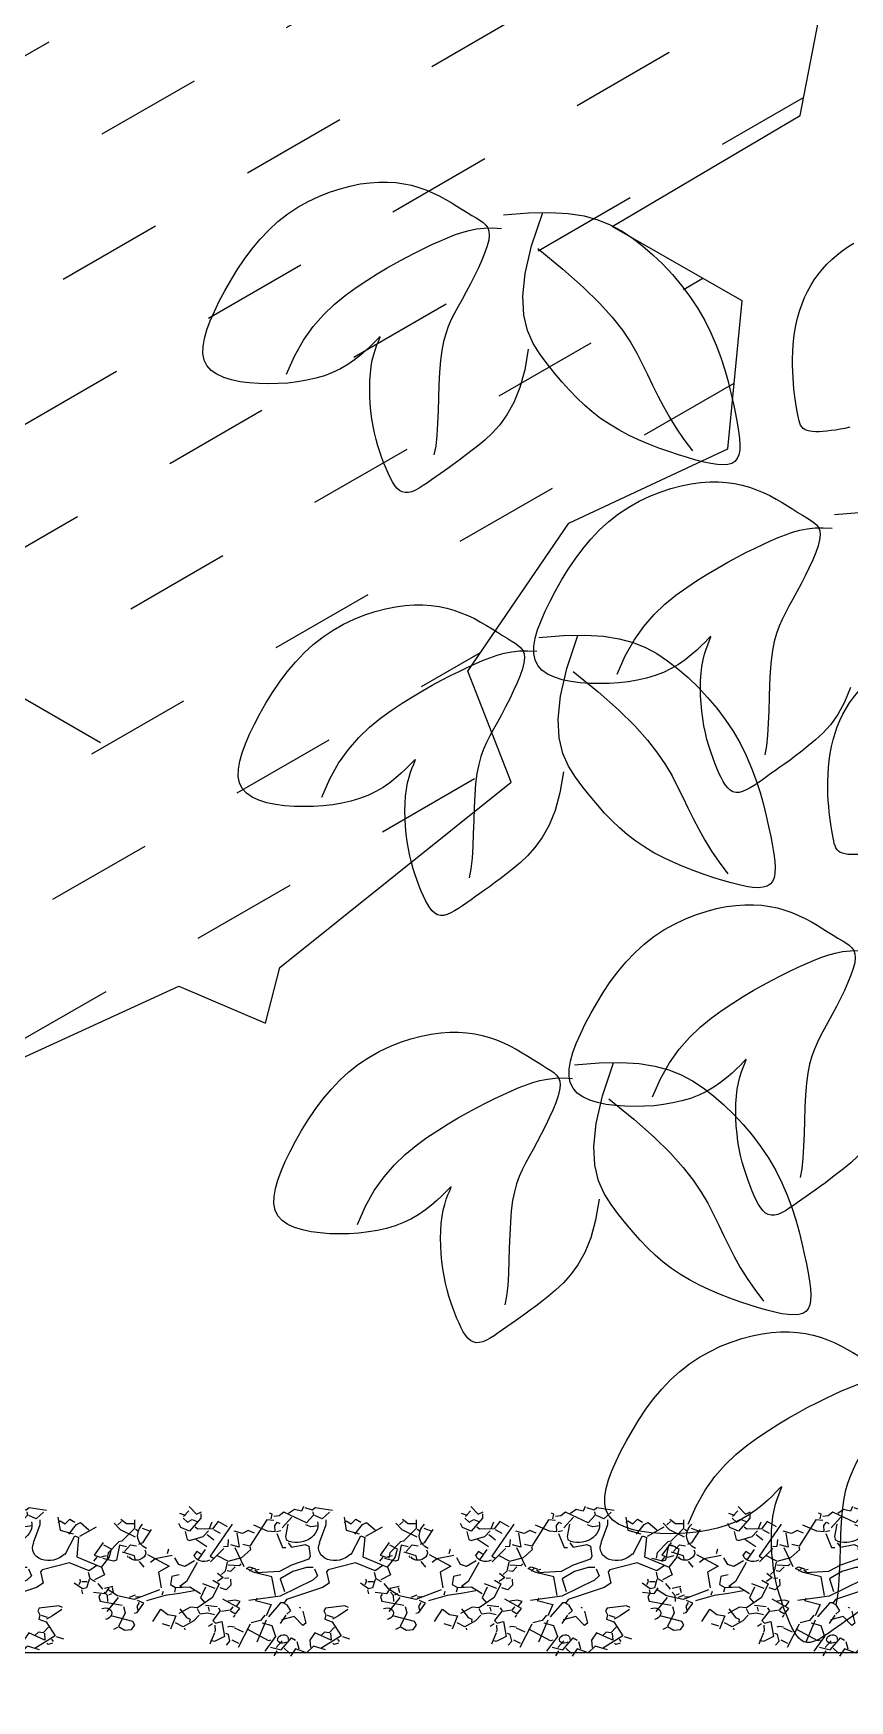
# Model space of a CAD drawing. Extents: x -1568 to -728, y -1287 to -990.
# Drawn here: x -1430.76 to -1428.81, y -1213.164 to -1209.183 of the extents above; entities that cross this region are included whole.
import ezdxf

# ---------------------------------------------------------------- set-up
doc = ezdxf.new("R2010")
doc.units = 0
doc.header["$LTSCALE"] = 5
doc.layers.get('0').update_dxf_attribs({"linetype": 'CONTINUOUS'})
doc.layers.add('LH', color=94, linetype='CONTINUOUS')
doc.layers.add('尺寸标注', color=2, linetype='CONTINUOUS')

# ---------------------------------------------------------------- blocks, each defined once
blk = doc.blocks.new('茶')
at = {"layer": 'LH'}
for p, q in [((0.6116, 0.5075), (0.6003, 0.5032)), ((0.6234, 0.511), (0.6116, 0.5075)), ((0.6359, 0.5138), (0.6234, 0.511)), ((0.649, 0.5158), (0.6359, 0.5138)), ((0.6627, 0.5169), (0.649, 0.5158)), ((0.6772, 0.5171), (0.6627, 0.5169)), ((0.6925, 0.5163), (0.6772, 0.5171)), ((0.7086, 0.5144), (0.6925, 0.5163)), ((0.7253, 0.5115), (0.7086, 0.5144)), ((0.7424, 0.5074), (0.7253, 0.5115)), ((0.7598, 0.5021), (0.7424, 0.5074)), ((0.5597, 0.4809), (0.5507, 0.4747)), ((0.5691, 0.4871), (0.5597, 0.4809)), ((0.5791, 0.4929), (0.5691, 0.4871)), ((0.5895, 0.4983), (0.5791, 0.4929)), ((0.6003, 0.5032), (0.5895, 0.4983)), ((0.7773, 0.4955), (0.7598, 0.5021)), ((0.7946, 0.4876), (0.7773, 0.4955)), ((0.8116, 0.4783), (0.7946, 0.4876)), ((0.8281, 0.4675), (0.8116, 0.4783)), ((0.5198, 0.4517), (0.5134, 0.4471)), ((0.5267, 0.4568), (0.5198, 0.4517)), ((0.5342, 0.4625), (0.5267, 0.4568)), ((0.5422, 0.4685), (0.5342, 0.4625)), ((0.5507, 0.4747), (0.5422, 0.4685)), ((0.8438, 0.4553), (0.8281, 0.4675)), ((0.8588, 0.4418), (0.8438, 0.4553)), ((0.3203, 0.4281), (0.3014, 0.4186)), ((0.3418, 0.4359), (0.3203, 0.4281)), ((0.3667, 0.442), (0.3418, 0.4359)), ((0.3957, 0.4461), (0.3667, 0.442)), ((0.4297, 0.4483), (0.3957, 0.4461)), ((0.4289, 0.3956), (0.4069, 0.4467)), ((0.4693, 0.4484), (0.4297, 0.4483)), ((0.4885, 0.4292), (0.4745, 0.4272)), ((0.5016, 0.43), (0.4885, 0.4292)), ((0.4962, 0.4299), (0.4947, 0.4245)), ((0.499, 0.4346), (0.4962, 0.4299)), ((0.5029, 0.4389), (0.499, 0.4346)), ((0.5141, 0.4296), (0.5016, 0.43)), ((0.5077, 0.4429), (0.5029, 0.4389)), ((0.5134, 0.4471), (0.5077, 0.4429)), ((0.5261, 0.4283), (0.5141, 0.4296)), ((0.5378, 0.426), (0.5261, 0.4283)), ((0.5496, 0.423), (0.5378, 0.426)), ((0.8731, 0.4274), (0.8588, 0.4418)), ((0.8865, 0.4121), (0.8731, 0.4274)), ((0.2844, 0.4074), (0.2684, 0.3948)), ((0.3014, 0.4186), (0.2844, 0.4074)), ((0.4947, 0.4245), (0.4947, 0.4181)), ((0.4947, 0.4181), (0.4962, 0.4104)), ((0.4962, 0.4104), (0.4993, 0.4013)), ((0.4993, 0.4013), (0.5039, 0.3909)), ((0.5615, 0.4194), (0.5496, 0.423)), ((0.5739, 0.4152), (0.5615, 0.4194)), ((0.5868, 0.4106), (0.5739, 0.4152)), ((0.6003, 0.4055), (0.5868, 0.4106)), ((0.6145, 0.3999), (0.6003, 0.4055)), ((0.6293, 0.3938), (0.6145, 0.3999)), ((0.8992, 0.3964), (0.8865, 0.4121)), ((0.2529, 0.3807), (0.2377, 0.3653)), ((0.2684, 0.3948), (0.2529, 0.3807)), ((0.4195, 0.3903), (0.3825, 0.3546)), ((0.4426, 0.3526), (0.4289, 0.3956)), ((0.5039, 0.3909), (0.5096, 0.3796)), ((0.5096, 0.3796), (0.5163, 0.3677)), ((0.6448, 0.387), (0.6293, 0.3938)), ((0.6608, 0.3796), (0.6448, 0.387)), ((0.6776, 0.3714), (0.6608, 0.3796)), ((0.9109, 0.3804), (0.8992, 0.3964)), ((0.9218, 0.3645), (0.9109, 0.3804)), ((-0.0729, 0.352), (-0.0829, 0.357)), ((-0.0634, 0.3465), (-0.0729, 0.352)), ((-0.0542, 0.3405), (-0.0634, 0.3465)), ((0.2232, 0.3488), (0.2094, 0.3313)), ((0.2377, 0.3653), (0.2232, 0.3488)), ((0.3825, 0.3546), (0.3527, 0.3232)), ((0.4493, 0.3166), (0.4426, 0.3526)), ((0.5163, 0.3677), (0.5235, 0.3554)), ((0.5235, 0.3554), (0.5311, 0.3431)), ((0.695, 0.3624), (0.6776, 0.3714)), ((0.713, 0.3526), (0.695, 0.3624)), ((0.7314, 0.3415), (0.713, 0.3526)), ((0.9318, 0.3488), (0.9218, 0.3645)), ((0.9409, 0.3335), (0.9318, 0.3488)), ((-0.0455, 0.334), (-0.0542, 0.3405)), ((-0.0372, 0.3271), (-0.0455, 0.334)), ((-0.0294, 0.3198), (-0.0372, 0.3271)), ((-0.022, 0.312), (-0.0294, 0.3198)), ((0.2094, 0.3313), (0.1964, 0.3129)), ((0.3527, 0.3232), (0.3289, 0.2957)), ((0.5311, 0.3431), (0.5388, 0.3311)), ((0.5388, 0.3311), (0.5463, 0.3198)), ((0.5463, 0.3198), (0.5534, 0.3091)), ((0.7499, 0.3286), (0.7314, 0.3415)), ((0.7683, 0.3137), (0.7499, 0.3286)), ((0.9487, 0.3189), (0.9409, 0.3335)), ((0.9552, 0.305), (0.9487, 0.3189)), ((-0.0151, 0.3039), (-0.022, 0.312)), ((-0.0087, 0.2954), (-0.0151, 0.3039)), ((-0.0028, 0.2865), (-0.0087, 0.2954)), ((0.1844, 0.2939), (0.1736, 0.2742)), ((0.1964, 0.3129), (0.1844, 0.2939)), ((0.3289, 0.2957), (0.3104, 0.2714)), ((0.4502, 0.2866), (0.4493, 0.3166)), ((0.5534, 0.3091), (0.56, 0.299)), ((0.56, 0.299), (0.5661, 0.289)), ((0.7862, 0.2962), (0.7683, 0.3137)), ((0.8035, 0.2758), (0.7862, 0.2962)), ((0.9602, 0.2918), (0.9552, 0.305)), ((0.0026, 0.2772), (-0.0028, 0.2865)), ((0.0076, 0.2676), (0.0026, 0.2772)), ((0.012, 0.2577), (0.0076, 0.2676)), ((0.1736, 0.2742), (0.1641, 0.2541)), ((0.3104, 0.2714), (0.2961, 0.2496)), ((0.4464, 0.2615), (0.4502, 0.2866)), ((0.5661, 0.289), (0.5717, 0.2786)), ((0.5717, 0.2786), (0.5768, 0.2675)), ((0.5768, 0.2675), (0.5814, 0.2552)), ((0.6813, 0.2706), (0.6814, 0.2713)), ((0.6825, 0.2682), (0.6813, 0.2706)), ((0.6814, 0.2713), (0.683, 0.2703)), ((0.6846, 0.2642), (0.6825, 0.2682)), ((0.683, 0.2703), (0.6863, 0.2675)), ((0.6863, 0.2675), (0.6912, 0.2632)), ((0.8198, 0.2519), (0.8035, 0.2758)), ((0.9633, 0.2794), (0.9602, 0.2918)), ((0.9645, 0.2681), (0.9633, 0.2794)), ((0.9634, 0.2577), (0.9645, 0.2681)), ((0.0159, 0.2474), (0.012, 0.2577)), ((0.0194, 0.2368), (0.0159, 0.2474)), ((0.1641, 0.2541), (0.156, 0.2338)), ((0.2961, 0.2496), (0.285, 0.2298)), ((0.4298, 0.222), (0.4392, 0.2403)), ((0.4392, 0.2403), (0.4464, 0.2615)), ((0.5814, 0.2552), (0.5854, 0.2413)), ((0.5854, 0.2413), (0.5889, 0.2254)), ((0.6873, 0.2588), (0.6846, 0.2642)), ((0.6905, 0.2521), (0.6873, 0.2588)), ((0.6937, 0.2442), (0.6905, 0.2521)), ((0.6912, 0.2632), (0.6977, 0.2577)), ((0.6968, 0.2352), (0.6937, 0.2442)), ((0.6977, 0.2577), (0.7056, 0.2514)), ((0.7056, 0.2514), (0.7148, 0.2447)), ((0.7148, 0.2447), (0.7251, 0.238)), ((0.8349, 0.2242), (0.8198, 0.2519)), ((0.9453, 0.2334), (0.9537, 0.2403)), ((0.9537, 0.2403), (0.9598, 0.2484)), ((0.9598, 0.2484), (0.9634, 0.2577)), ((0.0223, 0.2259), (0.0194, 0.2368)), ((0.0248, 0.2149), (0.0223, 0.2259)), ((0.0268, 0.2039), (0.0248, 0.2149)), ((0.1491, 0.2134), (0.1435, 0.1932)), ((0.156, 0.2338), (0.1491, 0.2134)), ((0.285, 0.2298), (0.2763, 0.2113)), ((0.4194, 0.2055), (0.4298, 0.222)), ((0.4479, 0.2322), (0.4563, 0.1995)), ((0.5889, 0.2254), (0.5919, 0.2073)), ((0.6994, 0.2252), (0.6968, 0.2352)), ((0.7016, 0.2143), (0.6994, 0.2252)), ((0.7034, 0.2029), (0.7016, 0.2143)), ((0.7251, 0.238), (0.7363, 0.2315)), ((0.7363, 0.2315), (0.7485, 0.2257)), ((0.7485, 0.2257), (0.7614, 0.2208)), ((0.7614, 0.2208), (0.7749, 0.2169)), ((0.7749, 0.2169), (0.789, 0.2139)), ((0.789, 0.2139), (0.8035, 0.2119)), ((0.8644, 0.2114), (0.8798, 0.213)), ((0.8798, 0.213), (0.8949, 0.2154)), ((0.8949, 0.2154), (0.9093, 0.2185)), ((0.9093, 0.2185), (0.9228, 0.2225)), ((0.9228, 0.2225), (0.9348, 0.2275)), ((0.9348, 0.2275), (0.9453, 0.2334)), ((0.0285, 0.1929), (0.0268, 0.2039)), ((0.0297, 0.1821), (0.0285, 0.1929)), ((0.1435, 0.1932), (0.1388, 0.1733)), ((0.269, 0.1935), (0.2621, 0.176)), ((0.2763, 0.2113), (0.269, 0.1935)), ((0.3986, 0.1753), (0.4089, 0.19)), ((0.4089, 0.19), (0.4194, 0.2055)), ((0.4563, 0.1995), (0.4664, 0.1721)), ((0.5919, 0.2073), (0.5945, 0.1875)), ((0.5945, 0.1875), (0.5969, 0.1669)), ((0.7046, 0.191), (0.7034, 0.2029)), ((0.7055, 0.1788), (0.7046, 0.191)), ((0.8035, 0.2119), (0.8184, 0.2106)), ((0.8184, 0.2106), (0.8336, 0.2101)), ((0.8336, 0.2101), (0.849, 0.2104)), ((0.849, 0.2104), (0.8644, 0.2114)), ((0.0307, 0.1715), (0.0297, 0.1821)), ((0.0313, 0.1614), (0.0307, 0.1715)), ((0.0316, 0.1516), (0.0313, 0.1614)), ((0.1388, 0.1733), (0.1351, 0.154)), ((0.2621, 0.176), (0.2554, 0.1585)), ((0.3774, 0.1482), (0.3881, 0.1614)), ((0.3881, 0.1614), (0.3986, 0.1753)), ((0.4664, 0.1721), (0.4779, 0.1494)), ((0.5969, 0.1669), (0.5992, 0.1461)), ((0.7058, 0.1665), (0.7055, 0.1788)), ((0.7057, 0.1542), (0.7058, 0.1665)), ((0.0313, 0.1252), (0.0316, 0.1335)), ((0.0317, 0.1423), (0.0316, 0.1516)), ((0.0316, 0.1335), (0.0317, 0.1423)), ((0.1321, 0.1356), (0.1297, 0.1182)), ((0.1351, 0.154), (0.1321, 0.1356)), ((0.2485, 0.1409), (0.2411, 0.1232)), ((0.2554, 0.1585), (0.2485, 0.1409)), ((0.3546, 0.1239), (0.3663, 0.1357)), ((0.3663, 0.1357), (0.3774, 0.1482)), ((0.4779, 0.1494), (0.4903, 0.1308)), ((0.5992, 0.1461), (0.6017, 0.1259)), ((0.7042, 0.1306), (0.7052, 0.1422)), ((0.7052, 0.1422), (0.7057, 0.1542)), ((0.0299, 0.1036), (0.0304, 0.1103)), ((0.0304, 0.1103), (0.0309, 0.1175)), ((0.0309, 0.1175), (0.0313, 0.1252)), ((0.1297, 0.1182), (0.1278, 0.1021)), ((0.2411, 0.1232), (0.233, 0.1052)), ((0.3291, 0.102), (0.3423, 0.1126)), ((0.3423, 0.1126), (0.3546, 0.1239)), ((0.4903, 0.1308), (0.5032, 0.1157)), ((0.5032, 0.1157), (0.5162, 0.1035)), ((0.6017, 0.1259), (0.6044, 0.1072)), ((0.6044, 0.1072), (0.6076, 0.0905)), ((0.6991, 0.0983), (0.7011, 0.1086)), ((0.7011, 0.1086), (0.7028, 0.1194)), ((0.7028, 0.1194), (0.7042, 0.1306)), ((0.0269, 0.0788), (0.0278, 0.0827)), ((0.0278, 0.0827), (0.0284, 0.0871)), ((0.0284, 0.0871), (0.029, 0.092)), ((0.029, 0.092), (0.0294, 0.0975)), ((0.0294, 0.0975), (0.0299, 0.1036)), ((0.1262, 0.0874), (0.1252, 0.0742)), ((0.1278, 0.1021), (0.1262, 0.0874)), ((0.2237, 0.0869), (0.213, 0.0681)), ((0.233, 0.1052), (0.2237, 0.0869)), ((0.2849, 0.0737), (0.3002, 0.0825)), ((0.3002, 0.0825), (0.3151, 0.092)), ((0.3151, 0.092), (0.3291, 0.102)), ((0.5162, 0.1035), (0.529, 0.0934)), ((0.529, 0.0934), (0.5412, 0.085)), ((0.5412, 0.085), (0.5524, 0.0775)), ((0.6076, 0.0905), (0.6115, 0.0768)), ((0.6944, 0.0791), (0.6968, 0.0885)), ((0.6968, 0.0885), (0.6991, 0.0983)), ((-0.0521, 0.0654), (-0.0441, 0.0644)), ((-0.0441, 0.0644), (-0.0364, 0.0637)), ((-0.0364, 0.0637), (-0.029, 0.063)), ((-0.029, 0.063), (-0.0219, 0.0626)), ((-0.0219, 0.0626), (-0.0152, 0.0623)), ((-0.0152, 0.0623), (-0.0088, 0.0623)), ((-0.0088, 0.0623), (-0.0029, 0.0625)), ((-0.0029, 0.0625), (0.0027, 0.0629)), ((0.0027, 0.0629), (0.0077, 0.0636)), ((0.0077, 0.0636), (0.0122, 0.0647)), ((0.0122, 0.0647), (0.0162, 0.0661)), ((0.0162, 0.0661), (0.0195, 0.0678)), ((0.0195, 0.0678), (0.0221, 0.0699)), ((0.0221, 0.0699), (0.0242, 0.0724)), ((0.0242, 0.0724), (0.0258, 0.0754)), ((0.0258, 0.0754), (0.0269, 0.0788)), ((0.1252, 0.0742), (0.1247, 0.0625)), ((0.1247, 0.0625), (0.1249, 0.0523)), ((0.213, 0.0681), (0.2006, 0.0487)), ((0.2385, 0.0508), (0.2538, 0.0578)), ((0.2538, 0.0578), (0.2694, 0.0654)), ((0.2694, 0.0654), (0.2849, 0.0737)), ((0.5524, 0.0775), (0.5626, 0.0709)), ((0.5626, 0.0709), (0.572, 0.065)), ((0.572, 0.065), (0.5808, 0.0597)), ((0.5808, 0.0597), (0.589, 0.0548)), ((0.589, 0.0548), (0.5967, 0.0502)), ((0.6839, 0.0464), (0.6866, 0.0537)), ((0.6866, 0.0537), (0.6893, 0.0617)), ((0.6893, 0.0617), (0.6919, 0.0701)), ((0.6919, 0.0701), (0.6944, 0.0791)), ((0.1249, 0.0523), (0.1258, 0.0436)), ((0.1258, 0.0436), (0.1277, 0.0364)), ((0.1277, 0.0364), (0.1307, 0.0307)), ((0.1307, 0.0307), (0.1348, 0.0265)), ((0.1348, 0.0265), (0.1401, 0.0239)), ((0.1732, 0.0262), (0.1843, 0.0296)), ((0.1843, 0.0296), (0.1965, 0.0338)), ((0.1965, 0.0338), (0.2096, 0.0388)), ((0.2096, 0.0388), (0.2237, 0.0444)), ((0.2237, 0.0444), (0.2385, 0.0508)), ((0.5967, 0.0502), (0.6042, 0.0459)), ((0.6042, 0.0459), (0.6114, 0.0416)), ((0.6114, 0.0416), (0.6186, 0.0374)), ((0.6186, 0.0374), (0.6257, 0.0332)), ((0.6257, 0.0332), (0.6325, 0.0294)), ((0.6325, 0.0294), (0.6392, 0.026)), ((0.6709, 0.025), (0.6746, 0.0289)), ((0.6746, 0.0289), (0.6779, 0.0339)), ((0.6779, 0.0339), (0.681, 0.0397)), ((0.681, 0.0397), (0.6839, 0.0464)), ((0.1401, 0.0239), (0.1466, 0.0226)), ((0.1466, 0.0226), (0.1543, 0.0226)), ((0.1543, 0.0226), (0.1632, 0.0239)), ((0.1632, 0.0239), (0.1732, 0.0262)), ((0.6392, 0.026), (0.6455, 0.0233)), ((0.6455, 0.0233), (0.6515, 0.0213)), ((0.6515, 0.0213), (0.6571, 0.0204)), ((0.6571, 0.0204), (0.6622, 0.0207)), ((0.6622, 0.0207), (0.6668, 0.0222)), ((0.6668, 0.0222), (0.6709, 0.025)), ((0.1044, -0.0212), (0.094, -0.0266)), ((0.1152, -0.0163), (0.1044, -0.0212)), ((0.1265, -0.012), (0.1152, -0.0163)), ((0.1384, -0.0085), (0.1265, -0.012)), ((0.1508, -0.0057), (0.1384, -0.0085)), ((0.1639, -0.0037), (0.1508, -0.0057)), ((0.1776, -0.0026), (0.1639, -0.0037)), ((0.1921, -0.0024), (0.1776, -0.0026)), ((0.2074, -0.0032), (0.1921, -0.0024)), ((0.2235, -0.005), (0.2074, -0.0032)), ((0.2402, -0.008), (0.2235, -0.005)), ((0.2573, -0.0121), (0.2402, -0.008)), ((0.2747, -0.0174), (0.2573, -0.0121)), ((0.2922, -0.024), (0.2747, -0.0174)), ((0.3095, -0.0319), (0.2922, -0.024)), ((0.0571, -0.051), (0.0491, -0.057)), ((0.0656, -0.0448), (0.0571, -0.051)), ((0.0746, -0.0386), (0.0656, -0.0448)), ((0.0841, -0.0324), (0.0746, -0.0386)), ((0.094, -0.0266), (0.0841, -0.0324)), ((0.3265, -0.0412), (0.3095, -0.0319)), ((0.343, -0.052), (0.3265, -0.0412)), ((0.3587, -0.0642), (0.343, -0.052)), ((-0.0158, -0.0711), (-0.0554, -0.0712)), ((0.0226, -0.0766), (0.0178, -0.0806)), ((0.0283, -0.0724), (0.0226, -0.0766)), ((0.0347, -0.0678), (0.0283, -0.0724)), ((0.0416, -0.0627), (0.0347, -0.0678)), ((0.0491, -0.057), (0.0416, -0.0627)), ((0.3738, -0.0777), (0.3587, -0.0642)), ((0.388, -0.0921), (0.3738, -0.0777)), ((0.0034, -0.0903), (-0.0106, -0.0923)), ((0.0165, -0.0895), (0.0034, -0.0903)), ((0.0111, -0.0896), (0.0096, -0.095)), ((0.0096, -0.095), (0.0096, -0.1014)), ((0.0096, -0.1014), (0.0111, -0.1091)), ((0.0139, -0.0849), (0.0111, -0.0896)), ((0.0178, -0.0806), (0.0139, -0.0849)), ((0.029, -0.0899), (0.0165, -0.0895)), ((0.041, -0.0912), (0.029, -0.0899)), ((0.0527, -0.0935), (0.041, -0.0912)), ((0.0645, -0.0965), (0.0527, -0.0935)), ((0.0764, -0.1001), (0.0645, -0.0965)), ((0.0888, -0.1043), (0.0764, -0.1001)), ((0.1017, -0.1089), (0.0888, -0.1043)), ((0.4015, -0.1074), (0.388, -0.0921)), ((0.0111, -0.1091), (0.0142, -0.1182)), ((0.0142, -0.1182), (0.0188, -0.1286)), ((0.0188, -0.1286), (0.0245, -0.1399)), ((0.1152, -0.114), (0.1017, -0.1089)), ((0.1294, -0.1196), (0.1152, -0.114)), ((0.1442, -0.1257), (0.1294, -0.1196)), ((0.1597, -0.1325), (0.1442, -0.1257)), ((0.1758, -0.1399), (0.1597, -0.1325)), ((0.4141, -0.1231), (0.4015, -0.1074)), ((0.4259, -0.1391), (0.4141, -0.1231)), ((0.0245, -0.1399), (0.0312, -0.1518)), ((0.0312, -0.1518), (0.0384, -0.1641)), ((0.1925, -0.1481), (0.1758, -0.1399)), ((0.2099, -0.1571), (0.1925, -0.1481)), ((0.2279, -0.1669), (0.2099, -0.1571)), ((0.4367, -0.155), (0.4259, -0.1391)), ((0.4467, -0.1707), (0.4367, -0.155)), ((0.0384, -0.1641), (0.046, -0.1764)), ((0.046, -0.1764), (0.0537, -0.1884)), ((0.2463, -0.178), (0.2279, -0.1669)), ((0.2648, -0.1909), (0.2463, -0.178)), ((0.4558, -0.186), (0.4467, -0.1707)), ((0.0537, -0.1884), (0.0612, -0.1997)), ((0.0612, -0.1997), (0.0683, -0.2103)), ((0.0683, -0.2103), (0.0749, -0.2205)), ((0.2832, -0.2058), (0.2648, -0.1909)), ((0.3011, -0.2233), (0.2832, -0.2058)), ((0.4636, -0.2006), (0.4558, -0.186)), ((0.4702, -0.2145), (0.4636, -0.2006)), ((0.0749, -0.2205), (0.081, -0.2305)), ((0.081, -0.2305), (0.0866, -0.2409)), ((0.3184, -0.2437), (0.3011, -0.2233)), ((0.4751, -0.2277), (0.4702, -0.2145)), ((0.4782, -0.2401), (0.4751, -0.2277)), ((0.0866, -0.2409), (0.0917, -0.252)), ((0.0917, -0.252), (0.0963, -0.2643)), ((0.0963, -0.2643), (0.1003, -0.2782)), ((0.1962, -0.2489), (0.1963, -0.2482)), ((0.1974, -0.2513), (0.1962, -0.2489)), ((0.1963, -0.2482), (0.1979, -0.2492)), ((0.1995, -0.2553), (0.1974, -0.2513)), ((0.1979, -0.2492), (0.2012, -0.252)), ((0.2022, -0.2607), (0.1995, -0.2553)), ((0.2012, -0.252), (0.2062, -0.2563)), ((0.2054, -0.2674), (0.2022, -0.2607)), ((0.2062, -0.2563), (0.2127, -0.2618)), ((0.2127, -0.2618), (0.2205, -0.2681)), ((0.3347, -0.2676), (0.3184, -0.2437)), ((0.4747, -0.2711), (0.4783, -0.2618)), ((0.4794, -0.2514), (0.4782, -0.2401)), ((0.4783, -0.2618), (0.4794, -0.2514)), ((0.1003, -0.2782), (0.1038, -0.2941)), ((0.2086, -0.2753), (0.2054, -0.2674)), ((0.2117, -0.2843), (0.2086, -0.2753)), ((0.2143, -0.2943), (0.2117, -0.2843)), ((0.2205, -0.2681), (0.2297, -0.2748)), ((0.2297, -0.2748), (0.24, -0.2815)), ((0.24, -0.2815), (0.2513, -0.288)), ((0.2513, -0.288), (0.2634, -0.2938)), ((0.3498, -0.2953), (0.3347, -0.2676)), ((0.4498, -0.292), (0.4602, -0.2861)), ((0.4602, -0.2861), (0.4686, -0.2792)), ((0.4686, -0.2792), (0.4747, -0.2711)), ((0.1038, -0.2941), (0.1068, -0.3122)), ((0.1068, -0.3122), (0.1094, -0.332)), ((0.2165, -0.3052), (0.2143, -0.2943)), ((0.2183, -0.3166), (0.2165, -0.3052)), ((0.2195, -0.3285), (0.2183, -0.3166)), ((0.2634, -0.2938), (0.2763, -0.2987)), ((0.2763, -0.2987), (0.2898, -0.3026)), ((0.2898, -0.3026), (0.3039, -0.3056)), ((0.3039, -0.3056), (0.3184, -0.3076)), ((0.3184, -0.3076), (0.3333, -0.3089)), ((0.3333, -0.3089), (0.3485, -0.3094)), ((0.3485, -0.3094), (0.3639, -0.3091)), ((0.3639, -0.3091), (0.3793, -0.3081)), ((0.3793, -0.3081), (0.3947, -0.3065)), ((0.3947, -0.3065), (0.4098, -0.3041)), ((0.4098, -0.3041), (0.4242, -0.301)), ((0.4242, -0.301), (0.4377, -0.297)), ((0.4377, -0.297), (0.4498, -0.292)), ((0.1094, -0.332), (0.1118, -0.3526)), ((0.2204, -0.3407), (0.2195, -0.3285)), ((0.2207, -0.353), (0.2204, -0.3407)), ((-0.0187, -0.3474), (-0.0072, -0.3701)), ((-0.0072, -0.3701), (0.0052, -0.3887)), ((0.1118, -0.3526), (0.1142, -0.3734)), ((0.2201, -0.3773), (0.2206, -0.3653)), ((0.2206, -0.3653), (0.2207, -0.353)), ((0.0052, -0.3887), (0.0181, -0.4038)), ((0.1142, -0.3734), (0.1166, -0.3936)), ((0.1166, -0.3936), (0.1194, -0.4123)), ((0.2177, -0.4001), (0.2191, -0.3889)), ((0.2191, -0.3889), (0.2201, -0.3773)), ((0.0181, -0.4038), (0.0312, -0.416)), ((0.0312, -0.416), (0.044, -0.4261)), ((0.1194, -0.4123), (0.1226, -0.429)), ((0.2117, -0.431), (0.214, -0.4212)), ((0.214, -0.4212), (0.216, -0.4109)), ((0.216, -0.4109), (0.2177, -0.4001)), ((0.044, -0.4261), (0.0561, -0.4345)), ((0.0561, -0.4345), (0.0673, -0.442)), ((0.0673, -0.442), (0.0775, -0.4486)), ((0.0775, -0.4486), (0.0869, -0.4545)), ((0.1226, -0.429), (0.1264, -0.4427)), ((0.2042, -0.4578), (0.2068, -0.4494)), ((0.2068, -0.4494), (0.2093, -0.4404)), ((0.2093, -0.4404), (0.2117, -0.431)), ((0.0869, -0.4545), (0.0957, -0.4598)), ((0.0957, -0.4598), (0.1039, -0.4647)), ((0.1039, -0.4647), (0.1116, -0.4692)), ((0.1116, -0.4692), (0.1191, -0.4736)), ((0.1191, -0.4736), (0.1263, -0.4779)), ((0.1959, -0.4798), (0.1988, -0.4731)), ((0.1988, -0.4731), (0.2015, -0.4658)), ((0.2015, -0.4658), (0.2042, -0.4578)), ((0.1263, -0.4779), (0.1335, -0.4821)), ((0.1335, -0.4821), (0.1406, -0.4863)), ((0.1406, -0.4863), (0.1475, -0.4901)), ((0.1475, -0.4901), (0.1541, -0.4935)), ((0.1541, -0.4935), (0.1604, -0.4962)), ((0.1604, -0.4962), (0.1664, -0.4982)), ((0.1664, -0.4982), (0.172, -0.4991)), ((0.172, -0.4991), (0.1771, -0.4988)), ((0.1771, -0.4988), (0.1817, -0.4973)), ((0.1817, -0.4973), (0.1858, -0.4945)), ((0.1858, -0.4945), (0.1895, -0.4906)), ((0.1895, -0.4906), (0.1928, -0.4856)), ((0.1928, -0.4856), (0.1959, -0.4798))]:
    blk.add_line(p, q, dxfattribs=at)
blk = doc.blocks.new('茶1')
at = {"layer": '尺寸标注'}
for p in [(-0.0841, 0.7079), (-0.0841, 0.0324), (-0.0841, -0.6502)]:
    blk.add_blockref('茶', p, dxfattribs=at)
blk = doc.blocks.new('A$C3DF60D46')
at = {"color": 3}
for p, q in [((753.5334, 876.300001), (732.3667, 829.733351)), ((757.7667, 855.133351), (783.1667, 833.966701)), ((795.8667, 855.133351), (774.70005, 838.200001)), ((973.6667, 876.300001), (982.1334, 833.966701)), ((1007.5334, 867.833351), (977.90005, 859.366701)), ((1024.4667, 897.466701), (1007.5334, 867.833351)), ((1024.4667, 884.766701), (1041.40005, 872.066701)), ((1054.10005, 884.766701), (1037.1667, 846.666701)), ((732.3667, 829.733351), (711.20005, 833.966701)), ((715.43335, 825.500001), (719.6667, 804.333351)), ((719.6667, 804.333351), (774.70005, 753.533351)), ((753.5334, 808.566701), (736.60005, 791.633351)), ((774.70005, 800.100001), (753.5334, 808.566701)), ((787.40005, 825.500001), (774.70005, 800.100001)), ((804.3334, 783.166701), (808.5667, 804.333351)), ((918.6334, 808.566701), (965.20005, 753.533351)), ((952.50005, 825.500001), (927.10005, 804.333351)), ((977.90005, 829.733351), (969.4334, 817.033351)), ((982.1334, 833.966701), (1041.40005, 787.400001)), ((1037.1667, 846.666701), (986.3667, 791.633351)), ((1041.40005, 787.400001), (1054.10005, 787.400001)), ((1054.10005, 787.400001), (1104.90005, 745.066701)), ((287.8667, 706.966701), (313.2667, 728.133351)), ((317.50005, 736.600001), (330.20005, 715.433351)), ((321.73335, 651.933351), (397.93335, 732.366701)), ((330.20005, 715.433351), (355.60005, 732.366701)), ((355.60005, 732.366701), (381.00005, 719.666701)), ((397.93335, 732.366701), (419.10005, 719.666701)), ((419.10005, 719.666701), (440.2667, 723.900001)), ((444.50005, 736.600001), (452.9667, 745.066701)), ((452.9667, 715.433351), (444.50005, 736.600001)), ((605.3667, 736.600001), (719.6667, 605.366701)), ((626.53335, 728.133351), (656.1667, 766.233351)), ((656.1667, 766.233351), (685.80005, 736.600001)), ((681.5667, 732.366701), (660.40005, 706.966701)), ((681.5667, 770.466701), (698.50005, 740.833351)), ((685.80005, 736.600001), (740.83335, 753.533351)), ((728.13335, 711.200001), (702.73335, 732.366701)), ((740.83335, 753.533351), (749.30005, 766.233351)), ((774.70005, 753.533351), (804.3334, 783.166701)), ((791.6334, 757.766701), (791.6334, 715.433351)), ((965.20005, 753.533351), (982.1334, 749.300001)), ((1011.7667, 757.766701), (990.60005, 745.066701)), ((1007.5334, 698.500001), (1049.8667, 732.366701)), ((1041.40005, 732.366701), (1011.7667, 757.766701)), ((1028.70005, 753.533351), (1054.10005, 770.466701)), ((1054.10005, 770.466701), (1079.50005, 698.500001)), ((1092.20005, 698.500001), (1130.30005, 723.900001)), ((1104.90005, 745.066701), (1113.3667, 719.666701)), ((211.6667, 681.566701), (275.1667, 715.433351)), ((224.3667, 677.333351), (258.23335, 651.933351)), ((258.23335, 651.933351), (283.63335, 677.333351)), ((275.1667, 715.433351), (287.8667, 706.966701)), ((287.8667, 698.500001), (287.8667, 681.566701)), ((287.8667, 681.566701), (321.73335, 651.933351)), ((372.53335, 698.500001), (419.10005, 656.166701)), ((393.70005, 668.866701), (414.8667, 609.600001)), ((431.80005, 690.033351), (423.33335, 681.566701)), ((444.50005, 677.333351), (431.80005, 690.033351)), ((444.50005, 702.733351), (469.90005, 715.433351)), ((448.73335, 647.700001), (444.50005, 677.333351)), ((478.3667, 660.400001), (448.73335, 647.700001)), ((469.90005, 715.433351), (558.80005, 605.366701)), ((524.93335, 706.966701), (478.3667, 660.400001)), ((529.1667, 664.633351), (550.33335, 685.800001)), ((550.33335, 685.800001), (575.73335, 677.333351)), ((575.73335, 677.333351), (605.3667, 698.500001)), ((596.90005, 685.800001), (601.13335, 613.833351)), ((635.00005, 664.633351), (643.4667, 630.766701)), ((711.20005, 715.433351), (690.03335, 681.566701)), ((757.7667, 706.966701), (723.90005, 656.166701)), ((783.1667, 706.966701), (728.13335, 711.200001)), ((791.6334, 715.433351), (783.1667, 706.966701)), ((931.3334, 660.400001), (863.60005, 656.166701)), ((872.0667, 690.033351), (880.5334, 668.866701)), ((956.7334, 690.033351), (884.7667, 605.366701)), ((952.50005, 647.700001), (931.3334, 660.400001)), ((994.8334, 664.633351), (982.1334, 630.766701)), ((1007.5334, 681.566701), (1007.5334, 698.500001)), ((1032.9334, 698.500001), (1032.9334, 706.966701)), ((1079.50005, 698.500001), (1092.20005, 698.500001)), ((131.23335, 609.600001), (114.3, 588.433351)), ((152.4, 592.666701), (131.23335, 609.600001)), ((169.33335, 613.833351), (152.4, 592.666701)), ((177.8, 605.366701), (169.33335, 613.833351)), ((173.5667, 635.000001), (177.8, 567.266701)), ((245.53335, 643.466701), (249.7667, 618.066701)), ((249.7667, 618.066701), (292.10005, 537.633351)), ((279.40005, 622.300001), (309.03335, 626.533351)), ((309.03335, 626.533351), (325.9667, 643.466701)), ((414.8667, 609.600001), (414.8667, 588.433351)), ((427.5667, 643.466701), (444.50005, 643.466701)), ((444.50005, 635.000001), (436.03335, 558.800001)), ((558.80005, 605.366701), (584.20005, 622.300001)), ((558.80005, 588.433351), (558.80005, 601.133351)), ((601.13335, 558.800001), (558.80005, 588.433351)), ((601.13335, 613.833351), (630.7667, 635.000001)), ((618.0667, 618.066701), (601.13335, 512.233351)), ((643.4667, 630.766701), (660.40005, 635.000001)), ((694.2667, 601.133351), (656.1667, 558.800001)), ((723.90005, 575.733351), (660.40005, 626.533351)), ((719.6667, 605.366701), (706.9667, 588.433351)), ((732.3667, 643.466701), (770.4667, 601.133351)), ((753.5334, 626.533351), (766.2334, 643.466701)), ((766.2334, 643.466701), (783.1667, 626.533351)), ((774.70005, 588.433351), (833.9667, 508.000001)), ((783.1667, 601.133351), (825.50005, 584.200001)), ((825.50005, 584.200001), (846.6667, 601.133351)), ((846.6667, 601.133351), (855.1334, 639.233351)), ((884.7667, 605.366701), (931.3334, 588.433351)), ((931.3334, 588.433351), (935.5667, 508.000001)), ((38.1, 537.633351), (110.0667, 512.233351)), ((93.13335, 579.966701), (67.73335, 533.400001)), ((110.0667, 575.733351), (93.13335, 579.966701)), ((148.1667, 537.633351), (110.0667, 575.733351)), ((177.8, 567.266701), (131.23335, 533.400001)), ((347.13335, 546.100001), (334.43335, 533.400001)), ((334.43335, 533.400001), (338.6667, 482.600001)), ((402.1667, 550.333351), (347.13335, 546.100001)), ((410.63335, 575.733351), (402.1667, 550.333351)), ((436.03335, 558.800001), (423.33335, 554.566701)), ((656.1667, 558.800001), (601.13335, 558.800001)), ((609.60005, 529.166701), (618.0667, 520.700001)), ((618.0667, 520.700001), (660.40005, 537.633351)), ((660.40005, 554.566701), (677.33335, 512.233351)), ((855.1334, 550.333351), (884.7667, 550.333351)), ((884.7667, 550.333351), (897.4667, 512.233351)), ((1109.1334, 520.700001), (1138.7667, 563.033351)), ((1134.5334, 571.500001), (1155.70005, 546.100001)), ((1155.70005, 546.100001), (1198.0334, 567.266701)), ((1172.6334, 550.333351), (1181.10005, 541.866701)), ((1181.10005, 541.866701), (1181.10005, 516.466701)), ((127, 520.700001), (114.3, 508.000001)), ((114.3, 508.000001), (139.7, 414.866651)), ((182.03335, 440.266701), (127, 520.700001)), ((338.6667, 482.600001), (347.13335, 469.900001)), ((347.13335, 469.900001), (419.10005, 461.433351)), ((419.10005, 461.433351), (469.90005, 444.500001)), ((469.90005, 444.500001), (558.80005, 465.666701)), ((503.7667, 427.566701), (567.2667, 469.900001)), ((546.10005, 478.366701), (563.03335, 478.366701)), ((563.03335, 478.366701), (554.5667, 469.900001)), ((579.9667, 503.766701), (558.80005, 486.833351)), ((567.2667, 469.900001), (592.6667, 499.533351)), ((567.2667, 495.300001), (584.20005, 482.600001)), ((592.6667, 499.533351), (579.9667, 503.766701)), ((635.00005, 520.700001), (656.1667, 503.766701)), ((656.1667, 503.766701), (668.8667, 512.233351)), ((664.63335, 465.666701), (668.8667, 436.033351)), ((685.80005, 478.366701), (668.8667, 474.133351)), ((677.33335, 512.233351), (694.2667, 499.533351)), ((706.9667, 512.233351), (690.03335, 482.600001)), ((690.03335, 482.600001), (715.43335, 469.900001)), ((732.3667, 482.600001), (711.20005, 457.200001)), ((774.70005, 478.366701), (732.3667, 440.266701)), ((825.50005, 478.366701), (791.6334, 431.800001)), ((880.5334, 491.066701), (825.50005, 478.366701)), ((833.9667, 508.000001), (863.60005, 491.066701)), ((863.60005, 491.066701), (855.1334, 486.833351)), ((872.0667, 457.200001), (927.10005, 465.666701)), ((897.4667, 512.233351), (880.5334, 491.066701)), ((880.5334, 491.066701), (889.00005, 469.900001)), ((927.10005, 465.666701), (1003.30005, 461.433351)), ((931.3334, 486.833351), (939.80005, 469.900001)), ((944.0334, 499.533351), (1049.8667, 482.600001)), ((1016.00005, 452.966701), (1037.1667, 474.133351)), ((1041.40005, 495.300001), (1024.4667, 491.066701)), ((1032.9334, 461.433351), (1045.6334, 444.500001)), ((1041.40005, 503.766701), (1066.80005, 499.533351)), ((1049.8667, 482.600001), (1109.1334, 520.700001)), ((1096.4334, 461.433351), (1096.4334, 427.566701)), ((1181.10005, 516.466701), (1100.6667, 469.900001)), ((1109.1334, 512.233351), (1164.1667, 457.200001)), ((0, 410.633351), (25.4, 440.266701)), ((16.93335, 372.533351), (0, 410.633351)), ((25.4, 452.966701), (71.9667, 402.166651)), ((71.9667, 402.166651), (50.8, 385.233351)), ((139.7, 414.866651), (55.03335, 334.433351)), ((105.83335, 330.200001), (173.5667, 393.700001)), ((173.5667, 393.700001), (283.63335, 393.700001)), ((283.63335, 393.700001), (292.10005, 385.233351)), ((334.43335, 414.866651), (330.20005, 376.766651)), ((338.6667, 423.333351), (364.0667, 431.800001)), ((364.0667, 431.800001), (419.10005, 427.566701)), ((419.10005, 427.566701), (474.13335, 406.400001)), ((474.13335, 406.400001), (469.90005, 338.666651)), ((508.00005, 330.200001), (503.7667, 427.566701)), ((668.8667, 436.033351), (690.03335, 419.100001)), ((690.03335, 419.100001), (711.20005, 436.033351)), ((711.20005, 457.200001), (749.30005, 397.933351)), ((749.30005, 397.933351), (817.0334, 364.066651)), ((766.2334, 457.200001), (795.8667, 410.633351)), ((795.8667, 410.633351), (783.1667, 381.000001)), ((812.80005, 452.966701), (872.0667, 457.200001)), ((956.7334, 402.166651), (935.5667, 368.300001)), ((999.0667, 351.366651), (956.7334, 402.166651)), ((1049.8667, 414.866651), (1016.00005, 452.966701)), ((1045.6334, 444.500001), (1045.6334, 427.566701)), ((1062.5667, 414.866651), (1049.8667, 414.866651)), ((1075.2667, 376.766651), (1147.2334, 427.566701)), ((1096.4334, 427.566701), (1134.5334, 368.300001)), ((55.03335, 334.433351), (16.93335, 372.533351)), ((50.8, 385.233351), (25.4, 385.233351)), ((55.03335, 334.433351), (50.8, 292.100001)), ((63.5, 389.466651), (80.43335, 372.533351)), ((71.9667, 347.133351), (105.83335, 330.200001)), ((292.10005, 385.233351), (292.10005, 325.966651)), ((330.20005, 376.766651), (351.3667, 359.833351)), ((351.3667, 359.833351), (491.0667, 321.733351)), ((491.0667, 321.733351), (613.83335, 338.666651)), ((588.43335, 330.200001), (533.40005, 292.100001)), ((579.9667, 338.666651), (588.43335, 330.200001)), ((647.70005, 342.900001), (664.63335, 355.600001)), ((668.8667, 321.733351), (647.70005, 342.900001)), ((656.1667, 309.033351), (711.20005, 376.766651)), ((664.63335, 355.600001), (694.2667, 359.833351)), ((736.60005, 338.666651), (732.3667, 321.733351)), ((783.1667, 368.300001), (740.83335, 347.133351)), ((774.70005, 355.600001), (774.70005, 334.433351)), ((783.1667, 325.966651), (812.80005, 330.200001)), ((812.80005, 330.200001), (817.0334, 359.833351)), ((817.0334, 364.066651), (842.4334, 376.766651)), ((842.4334, 376.766651), (893.2334, 359.833351)), ((867.8334, 330.200001), (855.1334, 317.500001)), ((884.7667, 381.000001), (867.8334, 330.200001)), ((935.5667, 368.300001), (905.9334, 351.366651)), ((905.9334, 351.366651), (939.80005, 292.100001)), ((965.20005, 330.200001), (939.80005, 309.033351)), ((1071.0334, 355.600001), (1075.2667, 376.766651)), ((1087.9667, 338.666651), (1071.0334, 355.600001)), ((1113.3667, 342.900001), (1087.9667, 338.666651)), ((1134.5334, 368.300001), (1113.3667, 342.900001)), ((1138.7667, 364.066651), (1155.70005, 359.833351)), ((50.8, 292.100001), (93.13335, 279.400001)), ((110.0667, 292.100001), (93.13335, 270.933351)), ((110.0667, 325.966651), (110.0667, 292.100001)), ((114.3, 287.866651), (131.23335, 249.766651)), ((143.93335, 287.866651), (122.7667, 279.400001)), ((148.1667, 287.866651), (148.1667, 300.566651)), ((148.1667, 249.766651), (173.5667, 287.866651)), ((156.63335, 275.166651), (148.1667, 287.866651)), ((292.10005, 325.966651), (321.73335, 313.266651)), ((321.73335, 313.266651), (469.90005, 296.333351)), ((474.13335, 270.933351), (465.6667, 237.066651)), ((469.90005, 296.333351), (482.60005, 283.633351)), ((474.13335, 270.933351), (482.60005, 279.400001)), ((482.60005, 283.633351), (495.30005, 287.866651)), ((495.30005, 287.866651), (554.5667, 232.833351)), ((533.40005, 292.100001), (563.03335, 241.300001)), ((677.33335, 287.866651), (656.1667, 309.033351)), ((694.2667, 309.033351), (677.33335, 287.866651)), ((681.5667, 325.966651), (694.2667, 313.266651)), ((681.5667, 283.633351), (690.03335, 275.166651)), ((694.2667, 313.266651), (728.13335, 317.500001)), ((732.3667, 321.733351), (770.4667, 283.633351)), ((736.60005, 266.700001), (740.83335, 190.500001)), ((762.00005, 266.700001), (736.60005, 266.700001)), ((757.7667, 309.033351), (783.1667, 325.966651)), ((770.4667, 283.633351), (762.00005, 266.700001)), ((774.70005, 266.700001), (791.6334, 258.233351)), ((817.0334, 325.966651), (842.4334, 304.800001)), ((842.4334, 304.800001), (889.00005, 287.866651)), ((855.1334, 317.500001), (859.3667, 304.800001)), ((884.7667, 279.400001), (884.7667, 270.933351)), ((889.00005, 287.866651), (914.40005, 317.500001)), ((29.63335, 224.366651), (63.5, 224.366651)), ((33.8667, 220.133351), (33.8667, 194.733351)), ((59.2667, 186.266651), (67.73335, 207.433351)), ((84.6667, 258.233351), (71.9667, 224.366651)), ((131.23335, 249.766651), (148.1667, 249.766651)), ((152.4, 245.533351), (152.4, 224.366651)), ((254.00005, 194.733351), (330.20005, 207.433351)), ((330.20005, 207.433351), (338.6667, 194.733351)), ((419.10005, 220.133351), (419.10005, 156.633351)), ((423.33335, 237.066651), (427.5667, 241.300001)), ((431.80005, 249.766651), (431.80005, 249.766651)), ((431.80005, 148.166651), (457.20005, 203.200001)), ((436.03335, 258.233351), (436.03335, 258.233351)), ((457.20005, 203.200001), (508.00005, 203.200001)), ((465.6667, 237.066651), (482.60005, 224.366651)), ((486.83335, 220.133351), (516.4667, 186.266651)), ((584.20005, 211.666651), (550.33335, 186.266651)), ((554.5667, 241.300001), (554.5667, 241.300001)), ((558.80005, 228.600001), (558.80005, 228.600001)), ((567.2667, 245.533351), (588.43335, 224.366651)), ((567.2667, 220.133351), (622.30005, 122.766651)), ((575.73335, 114.300001), (647.70005, 198.966651)), ((588.43335, 224.366651), (626.53335, 224.366651)), ((630.7667, 220.133351), (698.50005, 118.533351)), ((694.2667, 220.133351), (664.63335, 190.500001)), ((694.2667, 224.366651), (711.20005, 232.833351)), ((711.20005, 232.833351), (719.6667, 232.833351)), ((723.90005, 194.733351), (732.3667, 203.200001)), ((766.2334, 258.233351), (770.4667, 228.600001)), ((770.4667, 228.600001), (774.70005, 224.366651)), ((774.70005, 220.133351), (804.3334, 169.333351)), ((42.33335, 190.500001), (55.03335, 186.266651)), ((63.5, 156.633351), (59.2667, 186.266651)), ((241.30005, 182.033351), (254.00005, 194.733351)), ((245.53335, 173.566651), (287.8667, 152.400001)), ((287.8667, 152.400001), (313.2667, 143.933351)), ((317.50005, 131.233351), (296.33335, 50.800001)), ((330.20005, 169.333351), (309.03335, 152.400001)), ((342.90005, 152.400001), (317.50005, 131.233351)), ((338.6667, 194.733351), (334.43335, 173.566651)), ((334.43335, 173.566651), (342.90005, 152.400001)), ((419.10005, 156.633351), (431.80005, 148.166651)), ((550.33335, 186.266651), (546.10005, 127.000001)), ((715.43335, 165.100001), (694.2667, 139.700001)), ((723.90005, 160.866651), (723.90005, 194.733351)), ((740.83335, 143.933351), (723.90005, 160.866651)), ((740.83335, 190.500001), (783.1667, 177.800001)), ((783.1667, 177.800001), (795.8667, 186.266651)), ((313.2667, 101.600001), (338.6667, 80.433351)), ((334.43335, 76.200001), (338.6667, 42.333351)), ((338.6667, 42.333351), (393.70005, 97.366651)), ((338.6667, 80.433351), (355.60005, 88.900001)), ((355.60005, 88.900001), (372.53335, 76.200001)), ((393.70005, 97.366651), (419.10005, 67.733351)), ((419.10005, 67.733351), (423.33335, 29.633351)), ((469.90005, 76.200001), (469.90005, 38.100001)), ((486.83335, 101.600001), (474.13335, 84.666651)), ((537.63335, 55.033351), (486.83335, 101.600001)), ((524.93335, 97.366651), (554.5667, 71.966651)), ((575.73335, 80.433351), (537.63335, 55.033351)), ((546.10005, 127.000001), (601.13335, 67.733351)), ((567.2667, 114.300001), (575.73335, 114.300001)), ((292.10005, 46.566651), (266.70005, 25.400001)), ((296.33335, 50.800001), (385.23335, 12.700001)), ((313.2667, 38.100001), (309.03335, 25.400001)), ((313.2667, 16.933351), (330.20005, 16.933351)), ((330.20005, 16.933351), (334.43335, 25.400001)), ((368.30005, 0.000001), (410.63335, 33.866651)), ((410.63335, 33.866651), (444.50005, 8.466651)), ((444.50005, 8.466651), (482.60005, 42.333351)), ((482.60005, 42.333351), (508.00005, 12.700001)), ((524.93335, 59.266651), (508.00005, 25.400001)), ((554.5667, 55.033351), (571.50005, 33.866651))]:
    blk.add_line(p, q, dxfattribs=at)
for centre, radius, start, end in [((893.2334, 778.933351), 84.66665, 316.84761, 50.906141), ((994.8334, 706.966701), 33.86665, 165.963757, 347.471192), ((355.60005, 639.233351), 76.2, 177.137595, 319.398705), ((736.60005, 626.533351), 42.33335, 255.963757, 0), ((228.60005, 499.533351), 71.96665, 231.842773, 30.963757), ((1176.8667, 448.733351), 29.63335, 81.869898, 270), ((520.70005, 105.833351), 21.16665, 243.434949, 201.801409)]:
    blk.add_arc(centre, radius, start, end, dxfattribs=at)

msp = doc.modelspace()

# ---------------------------------------------------------------- hatches: boundary and pattern name
at = {"layer": 'LH'}
h = msp.add_hatch(dxfattribs=at)
h.set_pattern_fill('DASH', color=256, scale=0.08, angle=330, style=0)
h.set_pattern_definition([(330, (-2115.8781, -1503.29818), (0.34697045, 0.09297045), [0.254, -0.254])])
h.paths.add_polyline_path([(-1431.0681, -1201.54853), (-1431.30966, -1202.07941), (-1431.72378, -1202.43329), (-1431.62022, -1202.65451), (-1431.48222, -1202.69873), (-1431.75828, -1202.83145), (-1431.72378, -1203.00839), (-1432.20684, -1203.58349), (-1432.4139, -1203.76043), (-1432.17234, -1204.02587), (-1432.20684, -1204.20281), (-1432.2759, -1204.60097), (-1432.4829, -1204.64525), (-1432.65546, -1204.95491), (-1432.62096, -1205.30879), (-1432.86252, -1205.35301), (-1433.06952, -1205.83967), (-1432.96602, -1205.92811), (-1433.03502, -1206.37049), (-1433.24208, -1206.68021), (-1432.96602, -1206.59171), (-1433.34558, -1207.12259), (-1433.13852, -1207.29953), (-1433.34558, -1207.60919), (-1433.38008, -1208.22851), (-1433.20758, -1208.36123), (-1433.10402, -1208.80361), (-1433.27658, -1208.75939), (-1433.13852, -1209.20177), (-1433.20758, -1209.59993), (-1433.06952, -1209.55565), (-1432.89702, -1209.90959), (-1433.03502, -1209.86531), (-1433.00052, -1210.26347), (-1432.72446, -1210.35197), (-1432.79346, -1210.88279), (-1432.4829, -1210.83857), (-1432.3104, -1210.66163), (-1431.99984, -1210.88279), (-1432.10334, -1211.05979), (-1431.79278, -1211.14823), (-1431.62022, -1211.05979), (-1431.65472, -1211.41367), (-1431.27516, -1211.67911), (-1431.13716, -1211.59061), (-1430.39553, -1210.60515), (-1431.76195, -1210.52481), (-1430.93808, -1210.36414), (-1431.38016, -1209.84193), (-1430.97827, -1209.621), (-1431.03855, -1209.37998), (-1431.62129, -1208.91803), (-1430.91799, -1208.73727), (-1430.29152, -1207.78253), (-1432.24422, -1207.03006), (-1431.9629, -1206.80913), (-1430.73714, -1205.98566), (-1430.45582, -1205.70447), (-1432.04327, -1204.86091), (-1431.31987, -1204.2182), (-1430.53619, -1203.71608)])
h = msp.add_hatch(dxfattribs=at)
h.set_pattern_fill('DASH', color=256, scale=0.08, angle=30, style=0)
h.set_pattern_definition([(30, (-2115.8781, -1503.29818), (0.09297045, 0.34697045), [0.254, -0.254])])
h.paths.add_polyline_path([(-1429.72236, -1203.93743), (-1430.03292, -1203.84893), (-1429.92942, -1203.31805), (-1430.17092, -1202.83145), (-1430.27448, -1203.00839), (-1430.55054, -1202.30057), (-1430.65404, -1202.38907), (-1430.8611, -1201.81397), (-1430.9301, -1201.90247), (-1431.0681, -1201.54853), (-1430.53619, -1203.71608), (-1431.31987, -1204.2182), (-1432.04327, -1204.86091), (-1430.45582, -1205.70447), (-1430.73714, -1205.98566), (-1431.9629, -1206.80913), (-1432.24422, -1207.03006), (-1430.29152, -1207.78253), (-1430.91799, -1208.73727), (-1431.62129, -1208.91803), (-1431.03855, -1209.37998), (-1430.97827, -1209.621), (-1431.38016, -1209.84193), (-1430.93808, -1210.36414), (-1431.76195, -1210.52481), (-1430.39553, -1210.60515), (-1431.13716, -1211.59061), (-1430.8956, -1211.67911), (-1430.41248, -1211.45789), (-1430.20542, -1211.54639), (-1430.17092, -1211.41367), (-1429.61886, -1210.97129), (-1429.72236, -1210.70585), (-1429.4808, -1210.35197), (-1429.10124, -1210.17503), (-1429.06674, -1209.82109), (-1429.3773, -1209.64415), (-1428.92868, -1209.37871), (-1428.85968, -1209.02483), (-1429.06674, -1208.53817), (-1428.82518, -1207.65341), (-1429.3083, -1206.85715), (-1429.4808, -1206.85715), (-1429.20474, -1206.59171), (-1429.4808, -1206.41477), (-1429.3083, -1206.10511), (-1429.3773, -1205.97239), (-1429.65336, -1205.92811), (-1429.4463, -1205.57423), (-1429.5498, -1204.77791), (-1429.75686, -1204.68947), (-1429.5498, -1204.60097)])

# ---------------------------------------------------------------- linework, layer by layer
msp.add_line((-1423.04167, -1213.05047), (-1442.0189, -1213.05047))
msp.add_lwpolyline([(-1430.8956, -1211.67911), (-1430.41248, -1211.45789), (-1430.20542, -1211.54639), (-1430.17092, -1211.41367), (-1429.61886, -1210.97129), (-1429.72236, -1210.70585), (-1429.4808, -1210.35197), (-1429.10124, -1210.17503), (-1429.06674, -1209.82109), (-1429.3773, -1209.64415), (-1428.92868, -1209.37871), (-1428.85968, -1209.02483)], dxfattribs=at)

# ---------------------------------------------------------------- block references
at = {"color": 7, "linetype": 'Continuous', "extrusion": (0, 0, -1), "xscale": 0.0006093749781889975, "yscale": 0.0004687500186264515, "zscale": -0.000609375, "rotation": 346.1347678434445}
for p in [(1430.52668, -1212.98941), (1429.84361, -1212.98941), (1429.17092, -1212.98941), (1428.53256, -1212.98941)]:
    msp.add_blockref('A$C3DF60D46', p, dxfattribs=at)
at = {"layer": '尺寸标注', "xscale": -1.499999999980944, "yscale": 1.5, "zscale": 1.5, "rotation": 4.769924570327086}
msp.add_blockref('茶1', (-1428.91667, -1211.29642), dxfattribs=at)

doc.saveas('drawing.dxf')
